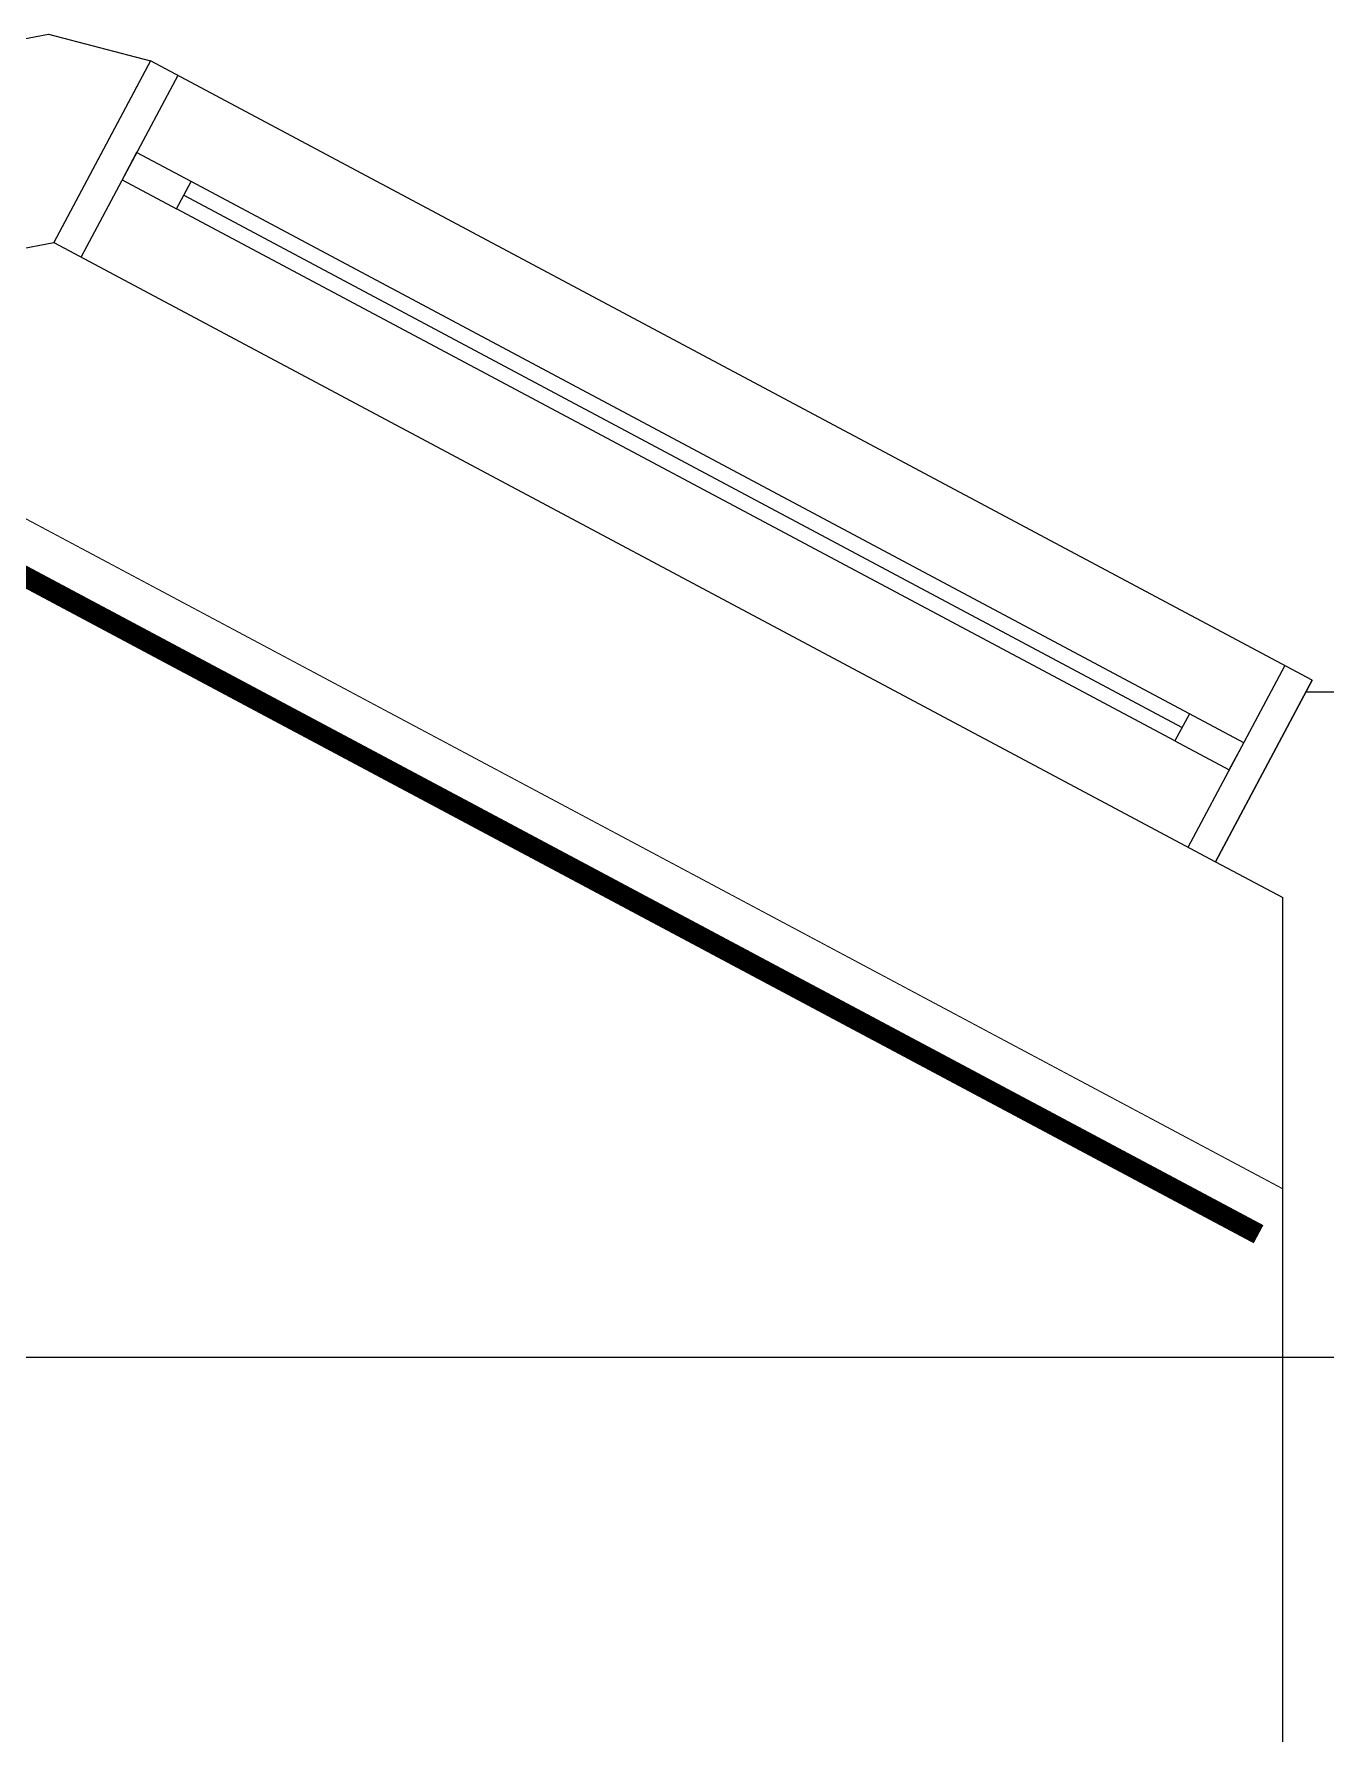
# Model space of a CAD drawing. Header units: inches. Extents: x -4181 to 116552, y 25636 to 44656.
# Drawn here: x 46543 to 47799, y 39112 to 40766 of the extents above; entities that cross this region are included whole.
import ezdxf

# ---------------------------------------------------------------- set-up
doc = ezdxf.new("R2010")
doc.units = ezdxf.units.IN
doc.header["$LTSCALE"] = 50
doc.header["$MEASUREMENT"] = 0
doc.linetypes.add('HIDDEN', pattern=[0.375, 0.25, -0.125])
for name, color, linetype in [('02-wal', 2, 'Continuous'), ('07-dim wal', 5, 'Continuous'), ('3.기호.계단선', 30, 'Continuous'), ('6fur', 6, 'Continuous'), ('CEIL-LIGHT', 7, 'Continuous'), ('도면층2', 2, 'Continuous'), ('도면층4', 4, 'Continuous'), ('도면층5', 5, 'Continuous')]:
    doc.layers.add(name, color=color, linetype=linetype)
doc.linetypes.add('FENCELINE1', pattern='A,0.25,-0.1,[133,ltypeshp.shx,S=0.1,R=0,X=-0.1,Y=0],-0.1,1', length=1.45)

# ---------------------------------------------------------------- blocks, each defined once
blk = doc.blocks.new('asfsd')
at = {"layer": '02-wal'}
for p, q in [((21355.6, 41043.9), (21425.6, 41057.4)), ((21425.6, 41057.4), (21524.8, 41031.2)), ((21513.7, 41010.4), (21430.7, 40854.7)), ((21393.6, 40847.5), (21430.7, 40854.7)), ((22648.1, 40417.4), (22560.1, 40252.3)), ((22648.1, 40417.4), (22825.6, 40417.4)), ((22560.1, 40252.3), (22625.6, 40217.4)), ((22625.6, 39327.4), (22625.6, 40217.4))]:
    blk.add_line(p, q, dxfattribs=at)
at = {"layer": '도면층2'}
for p, q in [((21524.8, 41031.2), (21430.7, 40854.7)), ((22654.2, 40428.8), (22560.1, 40252.3))]:
    blk.add_line(p, q, dxfattribs=at)
at = {"layer": '도면층4'}
for p, q in [((21524.8, 41031.2), (21430.7, 40854.7)), ((22654.2, 40428.8), (21524.8, 41031.2)), ((21551.3, 41017), (21457.2, 40840.6)), ((21557.2, 40900.6), (22527.8, 40382.9)), ((21430.7, 40854.7), (22560.1, 40252.3)), ((22533.6, 40266.5), (22627.8, 40442.9)), ((22560.1, 40252.3), (22654.2, 40428.8))]:
    blk.add_line(p, q, dxfattribs=at)
for points in [[(21511.3, 40942), (21497.2, 40915.6), (21550.1, 40887.3), (21564.2, 40913.8)], [(22534.8, 40396.2), (22520.7, 40369.7), (22573.6, 40341.5), (22587.8, 40367.9)]]:
    blk.add_lwpolyline(points, close=True, dxfattribs=at)
at = {"layer": '도면층5'}
for p, q in [((22534.8, 40396.2), (21564.2, 40913.8)), ((22520.7, 40369.7), (21550.1, 40887.3))]:
    blk.add_line(p, q, dxfattribs=at)
blk = doc.blocks.new('cjswjdeh')
at = {"layer": '6fur'}
blk.add_blockref('asfsd', (25131.8, -291.7), dxfattribs=at)

msp = doc.modelspace()

# ---------------------------------------------------------------- linework, layer by layer
at = {"layer": '3.기호.계단선', "linetype": 'FENCELINE1'}
msp.add_lwpolyline([(46210.8, 39478.6), (48782.5, 39478.6), (48782.5, 39297), (48876.8, 39297)], dxfattribs=at)
at = {"layer": 'CEIL-LIGHT', "const_width": 1}
msp.add_lwpolyline([(47757.4, 39642.4), (46523, 40300.7), (43297.4, 39677)], dxfattribs=at)
at = {"layer": 'CEIL-LIGHT', "color": 10, "linetype": 'HIDDEN', "ltscale": 10, "const_width": 20}
msp.add_lwpolyline([(47733.9, 39598.2), (46515.1, 40248.3), (43306.9, 39627.9)], dxfattribs=at)

# ---------------------------------------------------------------- block references
at = {"layer": '07-dim wal'}
msp.add_blockref('cjswjdeh', (0, 0), dxfattribs=at)

doc.saveas('drawing.dxf')
